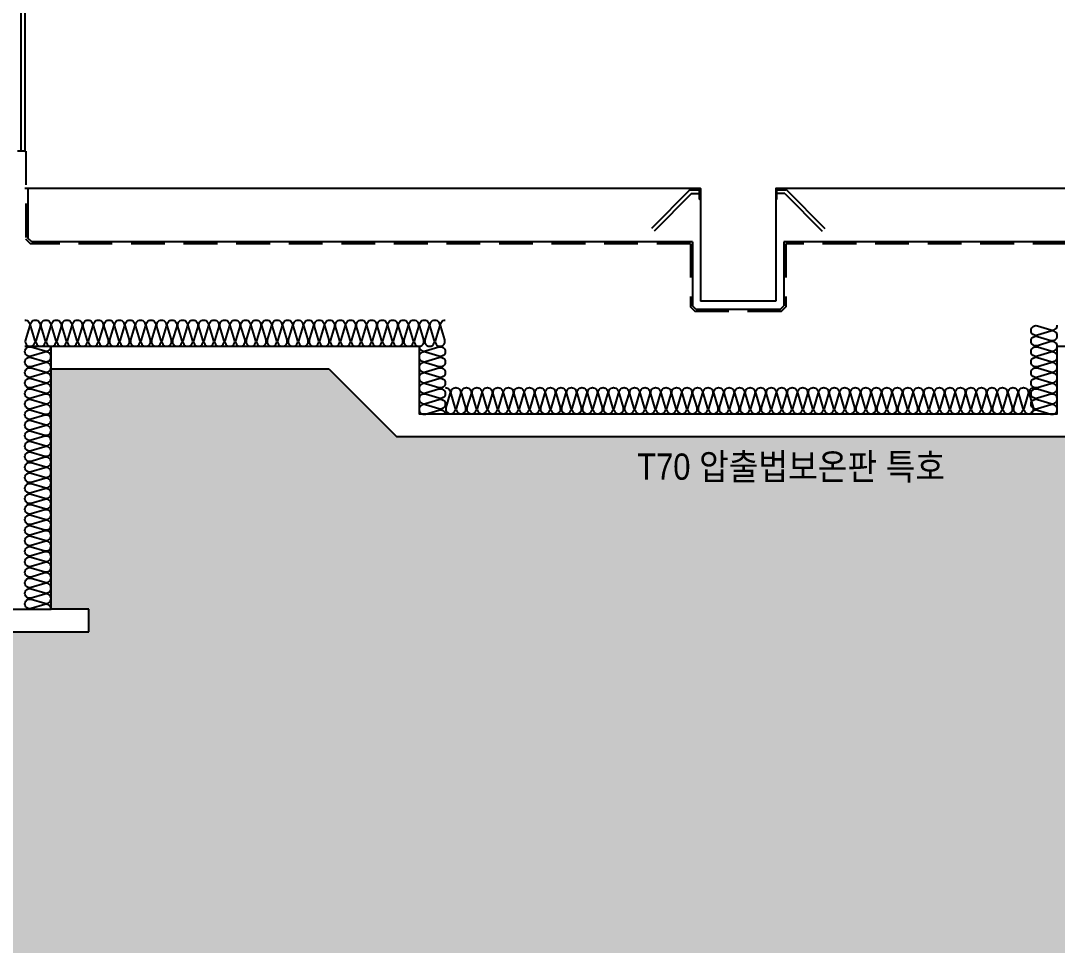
# Model space of a CAD drawing. Header units: millimetres. Extents: x 19868 to 801382, y -4805 to 85279.
# Drawn here: x 365477 to 368238, y 32914 to 35376 of the extents above; entities that cross this region are included whole.
import ezdxf
from ezdxf.enums import TextEntityAlignment as Align

# ---------------------------------------------------------------- set-up
doc = ezdxf.new("R2010")
doc.units = ezdxf.units.MM
doc.header["$LTSCALE"] = 250
doc.linetypes.add('HID', pattern=[2.8, 1.8, -1])
for name, color, linetype in [('8입면선', 8, 'Continuous'), ('A-ELE-8', 8, 'Continuous'), ('A-FIN', 6, 'Continuous'), ('A-FIN-8', 8, 'Continuous'), ('A-WALL-D', 7, 'Continuous'), ('A-WP', 1, 'HID'), ('A-버림CONC', 4, 'Continuous'), ('ISL', 251, 'Continuous'), ('지반', 254, 'Continuous')]:
    doc.layers.add(name, color=color, linetype=linetype)
doc.layers.add('NOPLOT-단열', color=225, linetype='Continuous', plot=False)
doc.styles.add('Gdim', font='')
doc.styles.get('Gdim').set_extended_font_data('Dotum')

# ---------------------------------------------------------------- blocks, each defined once
blk = doc.blocks.new('*U118')
at = {"layer": '8입면선', "color": 8}
blk.add_line((3316577.6, 472011.4), (3316577.6, 480191.4), dxfattribs=at)
at = {"layer": 'A-WALL-D'}
for p, q in [((3316587.6, 480191.4), (3316587.6, 472011.4)), ((3316587.6, 472011.4), (3316567.6, 472011.4))]:
    blk.add_line(p, q, dxfattribs=at)

msp = doc.modelspace()

# ---------------------------------------------------------------- hatches: boundary and pattern name
at = {"layer": '지반'}
h = msp.add_hatch(dxfattribs=at)
h.set_pattern_fill('EARTH', color=251, scale=70, angle=45)
h.paths.add_polyline_path([(230117.8, 33228.9), (230117.8, 23234.4), (380882.4, 23234.4), (380882.4, 34608.9), (372088.2, 34608.9), (372088.2, 34478.9), (372138.2, 34478.9), (372138.2, 34418.9), (371888.2, 34418.9), (371888.2, 34478.9), (371938.2, 34478.9), (371938.2, 34628.9), (369888.2, 34628.9), (369888.2, 33808.9), (369988.2, 33808.9), (369988.2, 33748.9), (369018.2, 33748.9), (369018.2, 33808.9), (369118.2, 33808.9), (369118.2, 34448.9), (368478.2, 34448.9), (368298.2, 34268.9), (366478.2, 34268.9), (366298.2, 34448.9), (365558.2, 34448.9), (365558.2, 33808.9), (365658.2, 33808.9), (365658.2, 33748.9), (364718.2, 33748.9), (364718.2, 33808.9), (364818.2, 33808.9), (364818.2, 34248.9), (359718.2, 34248.9), (359648.2, 34318.9), (332888.2, 34318.9), (332888.2, 33878.9), (332988.2, 33878.9), (332988.2, 33818.9), (332188.2, 33818.9), (332188.2, 33878.9), (332288.2, 33878.9), (332288.2, 34518.9), (331358.2, 34518.9), (331178.2, 34338.9), (329598.2, 34338.9), (329418.2, 34518.9), (328588.2, 34518.9), (328588.2, 33878.9), (328688.2, 33878.9), (328688.2, 33818.9), (327888.2, 33818.9), (327888.2, 33078.9), (327988.2, 33078.9), (327988.2, 33018.9), (327388.2, 33018.9), (327388.2, 33078.9), (327488.2, 33078.9), (327488.2, 33418.9), (324988.2, 33418.9), (324988.2, 32878.9), (325088.2, 32878.9), (325088.2, 32818.9), (324288.2, 32818.9), (324288.2, 32878.9), (324388.2, 32878.9), (324388.2, 33418.9), (320338.2, 33418.9), (319938.2, 33018.9), (307728.2, 33018.9), (307658.2, 32948.9), (300918.2, 32948.9), (300918.2, 33008.9), (301018.2, 33008.9), (301018.2, 33848.9), (301618.2, 33848.9), (301618.2, 34398.9), (298258.2, 34398.9), (298258.2, 33808.9), (298358.2, 33808.9), (298358.2, 33748.9), (297388.2, 33748.9), (297388.2, 33808.9), (297488.2, 33808.9), (297488.2, 34622.3), (297370.2, 34622.3), (297370.2, 34603.9), (297320.2, 34603.9), (297320.2, 34622.3), (297088.2, 34622.3), (297088.2, 34682.3), (297138.2, 34682.3), (297138.2, 34831.6), (294813.2, 34820.3), (292488.3, 34808.9), (280638.2, 34568.9), (268788.2, 34328.9), (245888.2, 34228.9), (237788.2, 33228.9)])

# ---------------------------------------------------------------- linework, layer by layer
at = {"layer": 'A-ELE-8'}
for p, q in [((367259.4, 34925.9), (367157.3, 34822.3)), ((367263.6, 34915.9), (367164.4, 34815.3)), ((367259.4, 34925.9), (367285.2, 34925.9)), ((367263.6, 34915.9), (367285.2, 34915.9)), ((367517, 34925.9), (367491.2, 34925.9)), ((367512.9, 34915.9), (367491.2, 34915.9)), ((367512.9, 34915.9), (367612, 34815.3)), ((367517, 34925.9), (367619.1, 34822.3))]:
    msp.add_line(p, q, dxfattribs=at)
for points in [[(367285.2, 34902.5), (367285.2, 34925.9), (367261.9, 34925.9, -0.383715), (367258.2, 34928.9), (367288.2, 34928.9), (367288.2, 34898.9, -0.427046)], [(367491.2, 34902.5), (367491.2, 34925.9), (367514.5, 34925.9, 0.383715), (367518.2, 34928.9), (367488.2, 34928.9), (367488.2, 34898.9, 0.427046)]]:
    msp.add_lwpolyline(points, format="xyb", close=True, dxfattribs=at)
at = {"layer": 'A-FIN'}
for p, q in [((367288.2, 34928.9), (365488.2, 34928.9)), ((367288.2, 34928.9), (367288.2, 34628.9)), ((367488.2, 34928.9), (367488.2, 34628.9)), ((369538.2, 34928.9), (367488.2, 34928.9)), ((367488.2, 34628.9), (367288.2, 34628.9))]:
    msp.add_line(p, q, dxfattribs=at)
at = {"layer": 'A-FIN-8'}
for p, q in [((365496.2, 34928.9), (365496.2, 34797.1)), ((365506.4, 34786.9), (365496.2, 34797.1)), ((365506.4, 34786.9), (365496.2, 34797.1)), ((367266.2, 34786.9), (365506.4, 34786.9)), ((367266.2, 34786.9), (367266.2, 34617.1)), ((369520, 34786.9), (367510.2, 34786.9)), ((367510.2, 34786.9), (367510.2, 34617.1)), ((367276.4, 34606.9), (367266.2, 34617.1)), ((367276.4, 34606.9), (367266.2, 34617.1)), ((367500, 34606.9), (367276.4, 34606.9)), ((367500, 34606.9), (367510.2, 34617.1)), ((367500, 34606.9), (367510.2, 34617.1))]:
    msp.add_line(p, q, dxfattribs=at)
at = {"layer": 'A-WP', "ltscale": 0.2}
for p, q in [((365503.4, 34781.9), (365491.2, 34794.1)), ((367261.2, 34781.9), (365503.4, 34781.9)), ((367261.2, 34781.9), (367261.2, 34614.1)), ((369523.1, 34781.9), (367515.2, 34781.9)), ((367515.2, 34781.9), (367515.2, 34614.1)), ((367261.2, 34614.1), (367273.4, 34601.9)), ((367273.4, 34601.9), (367261.2, 34614.1)), ((367503.1, 34601.9), (367273.4, 34601.9)), ((367515.2, 34614.1), (367503.1, 34601.9)), ((367503.1, 34601.9), (367515.2, 34614.1))]:
    msp.add_line(p, q, dxfattribs=at)
at = {"layer": 'A-WP', "linetype": 'HID', "ltscale": 0.2}
msp.add_lwpolyline([(365488.2, 35028.9), (365491.2, 35028.9), (365491.2, 34794.1), (365503.4, 34781.9)], dxfattribs=at)
at = {"layer": 'A-버림CONC'}
for p, q in [((365558.2, 34448.9), (366298.2, 34448.9)), ((366298.2, 34448.9), (366478.2, 34268.9)), ((366478.2, 34268.9), (368298.2, 34268.9)), ((365658.2, 33808.9), (365558.2, 33808.9)), ((365658.2, 33748.9), (365658.2, 33808.9))]:
    msp.add_line(p, q, dxfattribs=at)
msp.add_lwpolyline([(364718.2, 33748.9), (365658.2, 33748.9)], dxfattribs=at)
at = {"layer": 'ISL'}
for points in [[(365488.2, 34578.9, -0.509267), (365500.6, 34562), (365489.9, 34525.9, 1.372593), (365514.6, 34525.9), (365503.9, 34562, -0.509267), (365516.2, 34578.9, -0.509267), (365528.6, 34562), (365517.9, 34525.9, 1.372593), (365542.6, 34525.9), (365531.9, 34562, -0.509267), (365544.2, 34578.9, -0.509267), (365556.6, 34562), (365545.9, 34525.9, 1.372593), (365570.6, 34525.9), (365559.9, 34562, -0.509267), (365572.2, 34578.9, -0.509267), (365584.6, 34562), (365573.9, 34525.9, 1.372593), (365598.6, 34525.9), (365587.9, 34562, -0.509267), (365600.2, 34578.9, -0.509267), (365612.6, 34562), (365601.9, 34525.9, 1.372593), (365626.6, 34525.9), (365615.9, 34562, -0.509267), (365628.2, 34578.9, -0.509267), (365640.6, 34562), (365629.9, 34525.9, 1.372593), (365654.6, 34525.9), (365643.9, 34562, -0.509267), (365656.2, 34578.9, -0.509267), (365668.6, 34562), (365657.9, 34525.9, 1.372593), (365682.6, 34525.9), (365671.9, 34562, -0.509267), (365684.2, 34578.9, -0.509267), (365696.6, 34562), (365685.9, 34525.9, 1.372593), (365710.6, 34525.9), (365699.9, 34562, -0.509267), (365712.2, 34578.9, -0.509267), (365724.6, 34562), (365713.9, 34525.9, 1.372593), (365738.6, 34525.9), (365727.9, 34562, -0.509267), (365740.2, 34578.9, -0.509267), (365752.6, 34562), (365741.9, 34525.9, 1.372593), (365766.6, 34525.9), (365755.9, 34562, -0.509267), (365768.2, 34578.9, -0.509267), (365780.6, 34562), (365769.9, 34525.9, 1.372593), (365794.6, 34525.9), (365783.9, 34562, -0.509267), (365796.2, 34578.9, -0.509267), (365808.6, 34562), (365797.9, 34525.9, 1.372593), (365822.6, 34525.9), (365811.9, 34562, -0.509267), (365824.2, 34578.9, -0.509267), (365836.6, 34562), (365825.9, 34525.9, 1.372593), (365850.6, 34525.9), (365839.9, 34562, -0.509267), (365852.2, 34578.9, -0.509267), (365864.6, 34562), (365853.9, 34525.9, 1.372593), (365878.6, 34525.9), (365867.9, 34562, -0.509267), (365880.2, 34578.9, -0.509267), (365892.6, 34562), (365881.9, 34525.9, 1.372593), (365906.6, 34525.9), (365895.9, 34562, -0.509267), (365908.2, 34578.9, -0.509267), (365920.6, 34562), (365909.9, 34525.9, 1.372593), (365934.6, 34525.9), (365923.9, 34562, -0.509267), (365936.2, 34578.9, -0.509267), (365948.6, 34562), (365937.9, 34525.9, 1.372593), (365962.6, 34525.9), (365951.9, 34562, -0.509267), (365964.2, 34578.9, -0.509267), (365976.6, 34562), (365965.9, 34525.9, 1.372593), (365990.6, 34525.9), (365979.9, 34562, -0.509267), (365992.2, 34578.9, -0.509267), (366004.6, 34562), (365993.9, 34525.9, 1.372593), (366018.6, 34525.9), (366007.9, 34562, -0.509267), (366020.2, 34578.9, -0.509267), (366032.6, 34562), (366021.9, 34525.9, 1.372593), (366046.6, 34525.9), (366035.9, 34562, -0.509267), (366048.2, 34578.9, -0.509267), (366060.6, 34562), (366049.9, 34525.9, 1.372593), (366074.6, 34525.9), (366063.9, 34562, -0.509267), (366076.2, 34578.9, -0.509267), (366088.6, 34562), (366077.9, 34525.9, 1.372593), (366102.6, 34525.9), (366091.9, 34562, -0.509267), (366104.2, 34578.9, -0.509267), (366116.6, 34562), (366105.9, 34525.9, 1.372593), (366130.6, 34525.9), (366119.9, 34562, -0.509267), (366132.2, 34578.9, -0.509267), (366144.6, 34562), (366133.9, 34525.9, 1.372593), (366158.6, 34525.9), (366147.9, 34562, -0.509267), (366160.2, 34578.9, -0.509267), (366172.6, 34562), (366161.9, 34525.9, 1.372593), (366186.6, 34525.9), (366175.9, 34562, -0.509267), (366188.2, 34578.9, -0.509267), (366200.6, 34562), (366189.9, 34525.9, 1.372593), (366214.6, 34525.9), (366203.9, 34562, -0.509267), (366216.2, 34578.9, -0.509267), (366228.6, 34562), (366217.9, 34525.9, 1.372593), (366242.6, 34525.9), (366231.9, 34562, -0.509267), (366244.2, 34578.9, -0.509267), (366256.6, 34562), (366245.9, 34525.9, 1.372593), (366270.6, 34525.9), (366259.9, 34562, -0.509267), (366272.2, 34578.9, -0.509267), (366284.6, 34562), (366273.9, 34525.9, 1.372593), (366298.6, 34525.9), (366287.9, 34562, -0.509267), (366300.2, 34578.9, -0.509267), (366312.6, 34562), (366301.9, 34525.9, 1.372593), (366326.6, 34525.9), (366315.9, 34562, -0.509267), (366328.2, 34578.9, -0.509267), (366340.6, 34562), (366329.9, 34525.9, 1.372593), (366354.6, 34525.9), (366343.9, 34562, -0.509267), (366356.2, 34578.9, -0.509267), (366368.6, 34562), (366357.9, 34525.9, 1.372593), (366382.6, 34525.9), (366371.9, 34562, -0.509267), (366384.2, 34578.9, -0.509267), (366396.6, 34562), (366385.9, 34525.9, 1.372593), (366410.6, 34525.9), (366399.9, 34562, -0.509267), (366412.2, 34578.9, -0.509267), (366424.6, 34562), (366413.9, 34525.9, 1.372593), (366438.6, 34525.9), (366427.9, 34562, -0.509267), (366440.2, 34578.9, -0.509267), (366452.6, 34562), (366441.9, 34525.9, 1.372593), (366466.6, 34525.9), (366455.9, 34562, -0.509267), (366468.2, 34578.9, -0.509267), (366480.6, 34562), (366469.9, 34525.9, 1.372593), (366494.6, 34525.9), (366483.9, 34562, -0.509267), (366496.2, 34578.9, -0.509267), (366508.6, 34562), (366497.9, 34525.9, 1.372593), (366522.6, 34525.9), (366511.9, 34562, -0.509267), (366524.2, 34578.9, -0.509267), (366536.6, 34562), (366525.9, 34525.9, 1.372593), (366550.6, 34525.9), (366539.9, 34562, -0.509267), (366552.2, 34578.9, -0.509267), (366564.6, 34562), (366553.9, 34525.9, 1.372593), (366578.6, 34525.9), (366567.9, 34562, -0.509267), (366580.2, 34578.9, -0.509267), (366592.6, 34562), (366581.9, 34525.9, 1.372593), (366606.6, 34525.9), (366595.9, 34562, -0.509267), (366608.2, 34578.9)], [(368168.4, 34328.9, -0.46129), (368185.2, 34339.3), (368221.2, 34328.6, 0.509267), (368238.2, 34340.9, 0.509267), (368221.2, 34353.3), (368185.2, 34342.6, -1.372593), (368185.2, 34367.3), (368221.2, 34356.6, 0.509267), (368238.2, 34368.9, 0.509267), (368221.2, 34381.3), (368185.2, 34370.6, -1.372593), (368185.2, 34395.3), (368221.2, 34384.6, 0.509267), (368238.2, 34396.9, 0.509267), (368221.2, 34409.3), (368185.2, 34398.6, -1.372593), (368185.2, 34423.3), (368221.2, 34412.6, 0.509267), (368238.2, 34424.9, 0.509267), (368221.2, 34437.3), (368185.2, 34426.6, -1.372593), (368185.2, 34451.3), (368221.2, 34440.6, 0.509267), (368238.2, 34452.9, 0.509267), (368221.2, 34465.3), (368185.2, 34454.6, -1.372593), (368185.2, 34479.3), (368221.2, 34468.6, 0.509267), (368238.2, 34480.9, 0.509267), (368221.2, 34493.3), (368185.2, 34482.6, -1.372593), (368185.2, 34507.3), (368221.2, 34496.6, 0.509267), (368238.2, 34508.9, 0.509267), (368221.2, 34521.3), (368185.2, 34510.6, -1.372593), (368185.2, 34535.3), (368221.2, 34524.6, 0.509267), (368238.2, 34536.9, 0.509267), (368221.2, 34549.3), (368185.2, 34538.6, -1.372593), (368185.2, 34563.3), (368221.2, 34552.6, 0.509267), (368238.2, 34564.9)], [(365558.2, 33808.9, 0.509267), (365541.2, 33821.3), (365505.2, 33810.6, -1.372593), (365505.2, 33835.3), (365541.2, 33824.6, 0.509267), (365558.2, 33836.9, 0.509267), (365541.2, 33849.3), (365505.2, 33838.6, -1.372593), (365505.2, 33863.3), (365541.2, 33852.6, 0.509267), (365558.2, 33864.9, 0.509267), (365541.2, 33877.3), (365505.2, 33866.6, -1.372593), (365505.2, 33891.3), (365541.2, 33880.6, 0.509267), (365558.2, 33892.9, 0.509267), (365541.2, 33905.3), (365505.2, 33894.6, -1.372593), (365505.2, 33919.3), (365541.2, 33908.6, 0.509267), (365558.2, 33920.9, 0.509267), (365541.2, 33933.3), (365505.2, 33922.6, -1.372593), (365505.2, 33947.3), (365541.2, 33936.6, 0.509267), (365558.2, 33948.9, 0.509267), (365541.2, 33961.3), (365505.2, 33950.6, -1.372593), (365505.2, 33975.3), (365541.2, 33964.6, 0.509267), (365558.2, 33976.9, 0.509267), (365541.2, 33989.3), (365505.2, 33978.6, -1.372593), (365505.2, 34003.3), (365541.2, 33992.6, 0.509267), (365558.2, 34004.9, 0.509267), (365541.2, 34017.3), (365505.2, 34006.6, -1.372593), (365505.2, 34031.3), (365541.2, 34020.6, 0.509267), (365558.2, 34032.9, 0.509267), (365541.2, 34045.3), (365505.2, 34034.6, -1.372593), (365505.2, 34059.3), (365541.2, 34048.6, 0.509267), (365558.2, 34060.9, 0.509267), (365541.2, 34073.3), (365505.2, 34062.6, -1.372593), (365505.2, 34087.3), (365541.2, 34076.6, 0.509267), (365558.2, 34088.9, 0.509267), (365541.2, 34101.3), (365505.2, 34090.6, -1.372593), (365505.2, 34115.3), (365541.2, 34104.6, 0.509267), (365558.2, 34116.9, 0.509267), (365541.2, 34129.3), (365505.2, 34118.6, -1.372593), (365505.2, 34143.3), (365541.2, 34132.6, 0.509267), (365558.2, 34144.9, 0.509267), (365541.2, 34157.3), (365505.2, 34146.6, -1.372593), (365505.2, 34171.3), (365541.2, 34160.6, 0.509267), (365558.2, 34172.9, 0.509267), (365541.2, 34185.3), (365505.2, 34174.6, -1.372593), (365505.2, 34199.3), (365541.2, 34188.6, 0.509267), (365558.2, 34200.9, 0.509267), (365541.2, 34213.3), (365505.2, 34202.6, -1.372593), (365505.2, 34227.3), (365541.2, 34216.6, 0.509267), (365558.2, 34228.9, 0.509267), (365541.2, 34241.3), (365505.2, 34230.6, -1.372593), (365505.2, 34255.3), (365541.2, 34244.6, 0.509267), (365558.2, 34256.9, 0.509267), (365541.2, 34269.3), (365505.2, 34258.6, -1.372593), (365505.2, 34283.3), (365541.2, 34272.6, 0.509267), (365558.2, 34284.9, 0.509267), (365541.2, 34297.3), (365505.2, 34286.6, -1.372593), (365505.2, 34311.3), (365541.2, 34300.6, 0.509267), (365558.2, 34312.9, 0.509267), (365541.2, 34325.3), (365505.2, 34314.6, -1.372593), (365505.2, 34339.3), (365541.2, 34328.6, 0.509267), (365558.2, 34340.9, 0.509267), (365541.2, 34353.3), (365505.2, 34342.6, -1.372593), (365505.2, 34367.3), (365541.2, 34356.6, 0.509267), (365558.2, 34368.9, 0.509267), (365541.2, 34381.3), (365505.2, 34370.6, -1.372593), (365505.2, 34395.3), (365541.2, 34384.6, 0.509267), (365558.2, 34396.9, 0.509267), (365541.2, 34409.3), (365505.2, 34398.6, -1.372593), (365505.2, 34423.3), (365541.2, 34412.6, 0.509267), (365558.2, 34424.9, 0.509267), (365541.2, 34437.3), (365505.2, 34426.6, -1.372593), (365505.2, 34451.3), (365541.2, 34440.6, 0.509267), (365558.2, 34452.9, 0.509267), (365541.2, 34465.3), (365505.2, 34454.6, -1.372593), (365505.2, 34479.3), (365541.2, 34468.6, 0.509267), (365558.2, 34480.9, 0.509267), (365541.2, 34493.3), (365505.2, 34482.6, -1.372593), (365505.2, 34507.3), (365541.2, 34496.6, 0.509267), (365558.2, 34508.9)], [(366538.2, 34508.9, 0.509267), (366555.2, 34496.6), (366591.2, 34507.3, -1.372593), (366591.2, 34482.6), (366555.2, 34493.3, 0.509267), (366538.2, 34480.9, 0.509267), (366555.2, 34468.6), (366591.2, 34479.3, -1.372593), (366591.2, 34454.6), (366555.2, 34465.3, 0.509267), (366538.2, 34452.9, 0.509267), (366555.2, 34440.6), (366591.2, 34451.3, -1.372593), (366591.2, 34426.6), (366555.2, 34437.3, 0.509267), (366538.2, 34424.9, 0.509267), (366555.2, 34412.6), (366591.2, 34423.3, -1.372593), (366591.2, 34398.6), (366555.2, 34409.3, 0.509267), (366538.2, 34396.9, 0.509267), (366555.2, 34384.6), (366591.2, 34395.3, -1.372593), (366591.2, 34370.6), (366555.2, 34381.3, 0.509267), (366538.2, 34368.9, 0.509267), (366555.2, 34356.6), (366591.2, 34367.3, -1.372593), (366591.2, 34342.6), (366555.2, 34353.3, 0.509267), (366538.2, 34340.9, 0.509267), (366555.2, 34328.6), (366591.2, 34339.3, -0.460628), (366608.1, 34328.9, -0.460628)], [(366608.2, 34398.9, -0.509267), (366620.6, 34382), (366609.9, 34345.9, 1.372593), (366634.6, 34345.9), (366623.9, 34382, -0.509267), (366636.2, 34398.9, -0.509267), (366648.6, 34382), (366637.9, 34345.9, 1.372593), (366662.6, 34345.9), (366651.9, 34382, -0.509267), (366664.2, 34398.9, -0.509267), (366676.6, 34382), (366665.9, 34345.9, 1.372593), (366690.6, 34345.9), (366679.9, 34382, -0.509267), (366692.2, 34398.9, -0.509267), (366704.6, 34382), (366693.9, 34345.9, 1.372593), (366718.6, 34345.9), (366707.9, 34382, -0.509267), (366720.2, 34398.9, -0.509267), (366732.6, 34382), (366721.9, 34345.9, 1.372593), (366746.6, 34345.9), (366735.9, 34382, -0.509267), (366748.2, 34398.9, -0.509267), (366760.6, 34382), (366749.9, 34345.9, 1.372593), (366774.6, 34345.9), (366763.9, 34382, -0.509267), (366776.2, 34398.9, -0.509267), (366788.6, 34382), (366777.9, 34345.9, 1.372593), (366802.6, 34345.9), (366791.9, 34382, -0.509267), (366804.2, 34398.9, -0.509267), (366816.6, 34382), (366805.9, 34345.9, 1.372593), (366830.6, 34345.9), (366819.9, 34382, -0.509267), (366832.2, 34398.9, -0.509267), (366844.6, 34382), (366833.9, 34345.9, 1.372593), (366858.6, 34345.9), (366847.9, 34382, -0.509267), (366860.2, 34398.9, -0.509267), (366872.6, 34382), (366861.9, 34345.9, 1.372593), (366886.6, 34345.9), (366875.9, 34382, -0.509267), (366888.2, 34398.9, -0.509267), (366900.6, 34382), (366889.9, 34345.9, 1.372593), (366914.6, 34345.9), (366903.9, 34382, -0.509267), (366916.2, 34398.9, -0.509267), (366928.6, 34382), (366917.9, 34345.9, 1.372593), (366942.6, 34345.9), (366931.9, 34382, -0.509267), (366944.2, 34398.9, -0.509267), (366956.6, 34382), (366945.9, 34345.9, 1.372593), (366970.6, 34345.9), (366959.9, 34382, -0.509267), (366972.2, 34398.9, -0.509267), (366984.6, 34382), (366973.9, 34345.9, 1.372593), (366998.6, 34345.9), (366987.9, 34382, -0.509267), (367000.2, 34398.9, -0.509267), (367012.6, 34382), (367001.9, 34345.9, 1.372593), (367026.6, 34345.9), (367015.9, 34382, -0.509267), (367028.2, 34398.9, -0.509267), (367040.6, 34382), (367029.9, 34345.9, 1.372593), (367054.6, 34345.9), (367043.9, 34382, -0.509267), (367056.2, 34398.9, -0.509267), (367068.6, 34382), (367057.9, 34345.9, 1.372593), (367082.6, 34345.9), (367071.9, 34382, -0.509267), (367084.2, 34398.9, -0.509267), (367096.6, 34382), (367085.9, 34345.9, 1.372593), (367110.6, 34345.9), (367099.9, 34382, -0.509267), (367112.2, 34398.9, -0.509267), (367124.6, 34382), (367113.9, 34345.9, 1.372593), (367138.6, 34345.9), (367127.9, 34382, -0.509267), (367140.2, 34398.9, -0.509267), (367152.6, 34382), (367141.9, 34345.9, 1.372593), (367166.6, 34345.9), (367155.9, 34382, -0.509267), (367168.2, 34398.9, -0.509267), (367180.6, 34382), (367169.9, 34345.9, 1.372593), (367194.6, 34345.9), (367183.9, 34382, -0.509267), (367196.2, 34398.9, -0.509267), (367208.6, 34382), (367197.9, 34345.9, 1.372593), (367222.6, 34345.9), (367211.9, 34382, -0.509267), (367224.2, 34398.9, -0.509267), (367236.6, 34382), (367225.9, 34345.9, 1.372593), (367250.6, 34345.9), (367239.9, 34382, -0.509267), (367252.2, 34398.9, -0.509267), (367264.6, 34382), (367253.9, 34345.9, 1.372593), (367278.6, 34345.9), (367267.9, 34382, -0.509267), (367280.2, 34398.9, -0.509267), (367292.6, 34382), (367281.9, 34345.9, 1.372593), (367306.6, 34345.9), (367295.9, 34382, -0.509267), (367308.2, 34398.9, -0.509267), (367320.6, 34382), (367309.9, 34345.9, 1.372593), (367334.6, 34345.9), (367323.9, 34382, -0.509267), (367336.2, 34398.9, -0.509267), (367348.6, 34382), (367337.9, 34345.9, 1.372593), (367362.6, 34345.9), (367351.9, 34382, -0.509267), (367364.2, 34398.9, -0.509267), (367376.6, 34382), (367365.9, 34345.9, 1.372593), (367390.6, 34345.9), (367379.9, 34382, -0.509267), (367392.2, 34398.9, -0.509267), (367404.6, 34382), (367393.9, 34345.9, 1.372593), (367418.6, 34345.9), (367407.9, 34382, -0.509267), (367420.2, 34398.9, -0.509267), (367432.6, 34382), (367421.9, 34345.9, 1.372593), (367446.6, 34345.9), (367435.9, 34382, -0.509267), (367448.2, 34398.9, -0.509267), (367460.6, 34382), (367449.9, 34345.9, 1.372593), (367474.6, 34345.9), (367463.9, 34382, -0.509267), (367476.2, 34398.9, -0.509267), (367488.6, 34382), (367477.9, 34345.9, 1.372593), (367502.6, 34345.9), (367491.9, 34382, -0.509267), (367504.2, 34398.9, -0.509267), (367516.6, 34382), (367505.9, 34345.9, 1.372593), (367530.6, 34345.9), (367519.9, 34382, -0.509267), (367532.2, 34398.9, -0.509267), (367544.6, 34382), (367533.9, 34345.9, 1.372593), (367558.6, 34345.9), (367547.9, 34382, -0.509267), (367560.2, 34398.9, -0.509267), (367572.6, 34382), (367561.9, 34345.9, 1.372593), (367586.6, 34345.9), (367575.9, 34382, -0.509267), (367588.2, 34398.9, -0.509267), (367600.6, 34382), (367589.9, 34345.9, 1.372593), (367614.6, 34345.9), (367603.9, 34382, -0.509267), (367616.2, 34398.9, -0.509267), (367628.6, 34382), (367617.9, 34345.9, 1.372593), (367642.6, 34345.9), (367631.9, 34382, -0.509267), (367644.2, 34398.9, -0.509267), (367656.6, 34382), (367645.9, 34345.9, 1.372593), (367670.6, 34345.9), (367659.9, 34382, -0.509267), (367672.2, 34398.9, -0.509267), (367684.6, 34382), (367673.9, 34345.9, 1.372593), (367698.6, 34345.9), (367687.9, 34382, -0.509267), (367700.2, 34398.9, -0.509267), (367712.6, 34382), (367701.9, 34345.9, 1.372593), (367726.6, 34345.9), (367715.9, 34382, -0.509267), (367728.2, 34398.9, -0.509267), (367740.6, 34382), (367729.9, 34345.9, 1.372593), (367754.6, 34345.9), (367743.9, 34382, -0.509267), (367756.2, 34398.9, -0.509267), (367768.6, 34382), (367757.9, 34345.9, 1.372593), (367782.6, 34345.9), (367771.9, 34382, -0.509267), (367784.2, 34398.9, -0.509267), (367796.6, 34382), (367785.9, 34345.9, 1.372593), (367810.6, 34345.9), (367799.9, 34382, -0.509267), (367812.2, 34398.9, -0.509267), (367824.6, 34382), (367813.9, 34345.9, 1.372593), (367838.6, 34345.9), (367827.9, 34382, -0.509267), (367840.2, 34398.9, -0.509267), (367852.6, 34382), (367841.9, 34345.9, 1.372593), (367866.6, 34345.9), (367855.9, 34382, -0.509267), (367868.2, 34398.9, -0.509267), (367880.6, 34382), (367869.9, 34345.9, 1.372593), (367894.6, 34345.9), (367883.9, 34382, -0.509267), (367896.2, 34398.9, -0.509267), (367908.6, 34382), (367897.9, 34345.9, 1.372593), (367922.6, 34345.9), (367911.9, 34382, -0.509267), (367924.2, 34398.9, -0.509267), (367936.6, 34382), (367925.9, 34345.9, 1.372593), (367950.6, 34345.9), (367939.9, 34382, -0.509267), (367952.2, 34398.9, -0.509267), (367964.6, 34382), (367953.9, 34345.9, 1.372593), (367978.6, 34345.9), (367967.9, 34382, -0.509267), (367980.2, 34398.9, -0.509267), (367992.6, 34382), (367981.9, 34345.9, 1.372593), (368006.6, 34345.9), (367995.9, 34382, -0.509267), (368008.2, 34398.9, -0.509267), (368020.6, 34382), (368009.9, 34345.9, 1.372593), (368034.6, 34345.9), (368023.9, 34382, -0.509267), (368036.2, 34398.9, -0.509267), (368048.6, 34382), (368037.9, 34345.9, 1.372593), (368062.6, 34345.9), (368051.9, 34382, -0.509267), (368064.2, 34398.9, -0.509267), (368076.6, 34382), (368065.9, 34345.9, 1.372593), (368090.6, 34345.9), (368079.9, 34382, -0.509267), (368092.2, 34398.9, -0.509267), (368104.6, 34382), (368093.9, 34345.9, 1.372593), (368118.6, 34345.9), (368107.9, 34382, -0.509267), (368120.2, 34398.9, -0.509267), (368132.6, 34382), (368121.9, 34345.9, 1.372593), (368146.6, 34345.9), (368135.9, 34382, -0.509267), (368148.2, 34398.9, -0.509267), (368160.6, 34382), (368149.9, 34345.9, 1.372593), (368174.6, 34345.9), (368163.9, 34382, -0.509267), (368176.2, 34398.9)]]:
    msp.add_lwpolyline(points, format="xyb", dxfattribs=at)
for points in [[(364818.2, 34308.9), (364818.2, 33808.9), (365558.2, 33808.9), (365558.2, 34508.9)], [(365488.2, 34508.9), (366538.2, 34508.9), (366538.2, 34328.9), (368238.2, 34328.9), (368238.2, 34508.9), (369188.2, 34508.9)]]:
    msp.add_lwpolyline(points, dxfattribs=at)

# ---------------------------------------------------------------- block references
at = {"layer": 'A-WALL-D'}
msp.add_blockref('*U118', (-2951099.4, -436982.5), dxfattribs=at)

# ---------------------------------------------------------------- texts
at = {"layer": 'NOPLOT-단열', "style": 'Gdim', "width": 0.9}
msp.add_text('T70 압출법보온판 특호', height=70, dxfattribs=at).set_placement((367529.3, 34188.5), align=Align.MIDDLE_CENTER)

doc.saveas('drawing.dxf')
